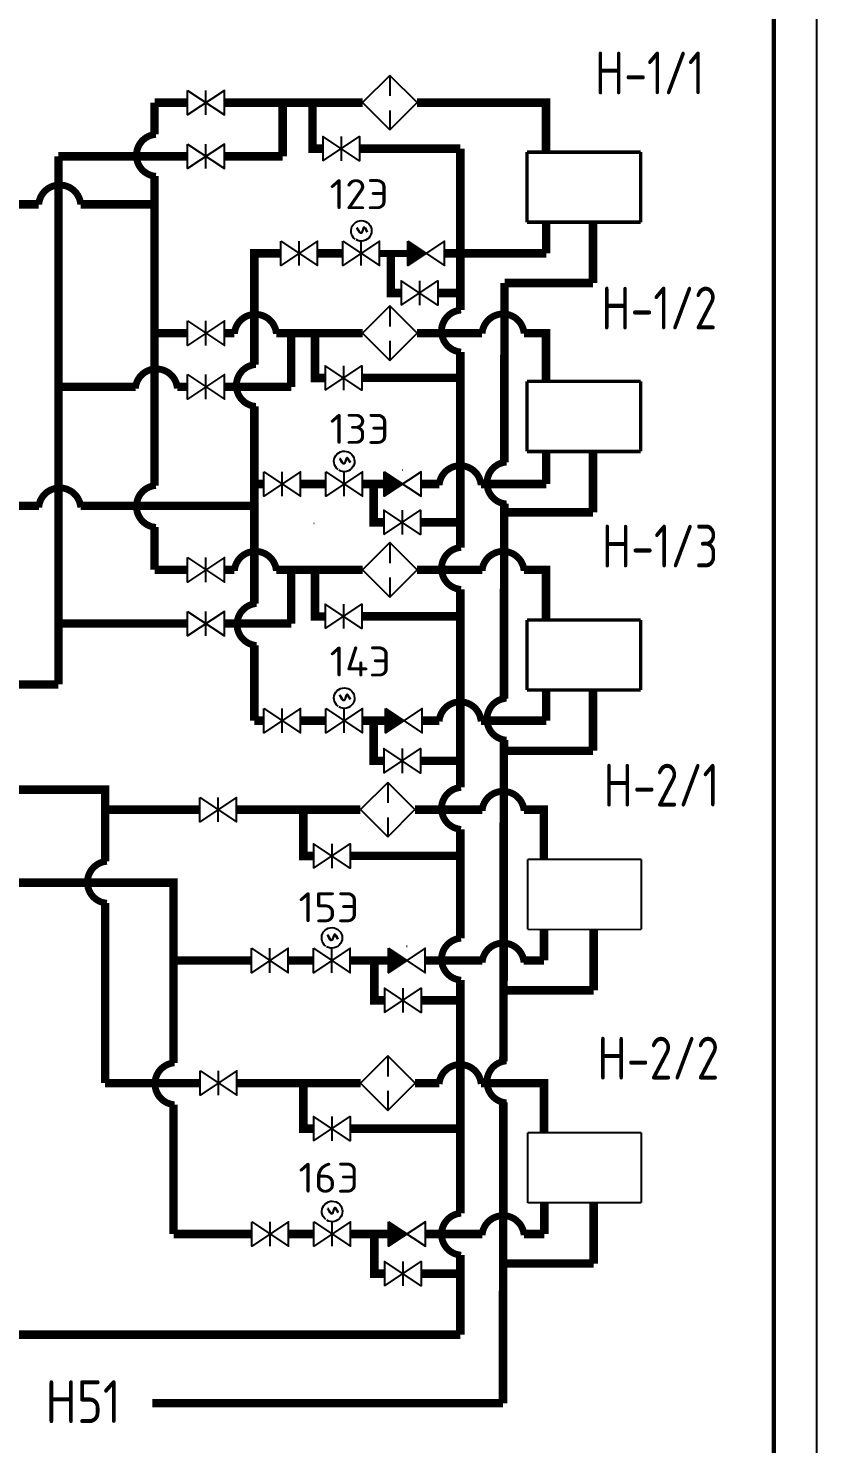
# Model space of a CAD drawing. Extents: x 0 to 118900, y 0 to 84100.
# Drawn here: x 109688 to 118900, y 28898 to 45439 of the extents above; entities that cross this region are included whole.
import ezdxf
from ezdxf.enums import TextEntityAlignment as Align

# ---------------------------------------------------------------- set-up
doc = ezdxf.new("R2010")
doc.units = 0
doc.header["$LTSCALE"] = 1000
doc.layers.get('0').update_dxf_attribs({"linetype": 'CONTINUOUS'})
for name, color, linetype in [('LAYER2', 7, 'CONTINUOUS'), ('TITLEBLK', 7, 'CONTINUOUS'), ('НЕФТЬ', 14, 'CONTINUOUS')]:
    doc.layers.add(name, color=color, linetype=linetype)
doc.styles.get("Standard").update_dxf_attribs({"font": 'txt.shx', "width": 0.75})
doc.styles.add('TITLE', font='txt.shx', dxfattribs={"width": 0.8})

# ---------------------------------------------------------------- blocks, each defined once
blk = doc.blocks.new('AMW_TITLE')
blk.add_lwpolyline([(0, 0), (1189, 0), (1189, 841), (0, 841)], close=True)
at = {"const_width": 0.5}
blk.add_lwpolyline([(20, 5), (1184, 5), (1184, 836), (20, 836)], close=True, dxfattribs=at)
at = {"style": 'TITLE', "oblique": 15, "width": 0.8}
for tag, p in [('FILENAME', (1125.091595345356, 65)), ('FILEDATE', (1160.379908699642, 65)), ('ID', (1125.091595345356, 61)), ('EDITDATE', (1160.379908699642, 61))]:
    blk.add_attdef(tag, text='', height=2, dxfattribs=at).set_placement(p, align=Align.BOTTOM_LEFT)
blk.add_attdef('EDITTIME', text='', height=2, dxfattribs=at).set_placement((1182, 61), align=Align.BOTTOM_RIGHT)
at = {"style": 'TITLE'}
for tag, height, width, p in [('SHIFR', 5, 0.6, (1124, 55)), ('NAMEPROJ_1', 3, 0.65, (1124, 47.5)), ('NAMEPROJ_2', 3, 0.65, (1124, 42.5)), ('NAMEPROJ_3', 3, 0.65, (1124, 37.5)), ('NAMEOBJ_1', 3, 0.65, (1099, 32.5)), ('NAMEOBJ_2', 3, 0.65, (1099, 27.5)), ('STAD', 3, 0.8, (1141.5, 25)), ('SHEET', 3, 0.8, (1156.5, 25)), ('SHEETS', 3, 0.8, (1174, 25)), ('NAMEOBJ_3', 3, 0.65, (1099, 22.5)), ('NAMSHEET_1', 3, 0.65, (1099, 17.5)), ('NAMSHEET_2', 3, 0.65, (1099, 12.5)), ('NAMSHEET_3', 3, 0.65, (1099, 7.5))]:
    blk.add_attdef(tag, text='', height=height, dxfattribs=dict(at, width=width)).set_placement(p, align=Align.MIDDLE)
for tag, width, p in [('AUTHOR', 0.5, (1020, 30)), ('SPEC1', 0.75, (1000, 25)), ('RAZRAB1', 0.5, (1020, 25)), ('SPEC2', 0.75, (1000, 20)), ('RAZRAB2', 0.5, (1020, 20)), ('SPEC3', 0.75, (1000, 15)), ('RAZRAB3', 0.5, (1020, 15)), ('SPEC4', 0.75, (1000, 10)), ('RAZRAB4', 0.5, (1020, 10)), ('SPEC5', 0.75, (1000, 5)), ('RAZRAB5', 0.5, (1020, 5))]:
    blk.add_attdef(tag, text='', height=3, dxfattribs=dict(at, width=width)).set_placement(p, align=Align.BOTTOM_LEFT)
at = {"style": 'TITLE', "oblique": 15, "width": 0.8}
blk.add_attdef('FORMAT', (1150.668636300932, 1.226865800694554), '', height=3, dxfattribs=at)

msp = doc.modelspace()

# ---------------------------------------------------------------- linework, layer by layer
for p, q in [((113912.2745415138, 44889.35223893456), (113594.0764899799, 44571.15418740072)), ((114230.4725930476, 44571.15418740072), (113912.2745415138, 44889.35223893456)), ((113912.2745415138, 44889.35223893456), (113912.2745415138, 44650.44383036559)), ((113594.0764899799, 44571.15418740072), (113912.2745415138, 44252.95613586667)), ((113912.2745415138, 44252.95613586667), (114230.4725930476, 44571.15418740072)), ((113912.2745415138, 44480.09531331624), (113912.2745415138, 44252.95613586667)), ((113912.2745415138, 42195.02618340873), (113594.0764899799, 41876.82813187489)), ((113912.2745415138, 42195.02618340873), (113912.2745415138, 41956.11777483975)), ((114230.4725930476, 41876.82813187489), (113912.2745415138, 42195.02618340873)), ((113594.0764899799, 41876.82813187489), (113912.2745415138, 41558.63008034083)), ((113912.2745415138, 41558.63008034083), (114230.4725930476, 41876.82813187489)), ((113912.2745415138, 41785.7692577904), (113912.2745415138, 41558.63008034083)), ((113912.2745415138, 39428.96113141326), (113594.0764899799, 39110.76307987942)), ((114230.4725930476, 39110.76307987941), (113912.2745415138, 39428.96113141325)), ((113912.2745415138, 39428.96113141325), (113912.2745415138, 39190.05272284428)), ((113594.0764899799, 39110.76307987942), (113912.2745415138, 38792.56502834536)), ((113912.2745415138, 38792.56502834536), (114230.4725930476, 39110.76307987941)), ((113912.2745415138, 39019.70420579493), (113912.2745415138, 38792.56502834536)), ((113887.8323474592, 36626.55251664024), (113569.6342959254, 36308.35446510641)), ((114206.0303989931, 36308.35446510641), (113887.8323474592, 36626.55251664024)), ((113887.8323474592, 36626.55251664024), (113887.8323474592, 36387.64410807127)), ((113569.6342959254, 36308.35446510641), (113887.8323474592, 35990.15641357235)), ((113887.8323474592, 35990.15641357235), (114206.0303989931, 36308.35446510641)), ((113887.8323474592, 36217.29559102192), (113887.8323474592, 35990.15641357235)), ((113889.9189399503, 33430.19801960009), (113571.7208884164, 33111.99996806625)), ((114208.1169914841, 33111.99996806625), (113889.9189399503, 33430.19801960009)), ((113889.9189399503, 33430.19801960009), (113889.9189399503, 33191.28961103111)), ((113571.7208884164, 33111.99996806625), (113889.9189399503, 32793.8019165322)), ((113889.9189399503, 32793.8019165322), (114208.1169914841, 33111.99996806625)), ((113889.9189399503, 33020.94109398177), (113889.9189399503, 32793.8019165322))]:
    msp.add_line(p, q)
for points in [[(111549.6632459854, 44713.71521368393), (111978.8031326763, 44428.59316111739), (111978.8031326763, 44713.71521368393), (111549.6632459854, 44428.59316111739), (111549.6632459854, 44713.71521368393)], [(111764.2331893308, 44428.59316111739), (111764.2331893308, 44713.71521368393)], [(111766.5224302885, 44572.6751671579), (111761.9439483731, 44572.6751671579)], [(113128.8753900445, 43890.65118471628), (113558.0152767355, 44175.77323728282), (113558.0152767355, 43890.65118471628), (113128.8753900445, 44175.77323728282), (113128.8753900445, 43890.65118471628)], [(113343.44533339, 44175.77323728282), (113343.44533339, 43890.65118471628)], [(111549.6632459854, 44086.00802811071), (111978.8031326763, 43800.88597554416), (111978.8031326763, 44086.00802811071), (111549.6632459854, 43800.88597554416), (111549.6632459854, 44086.00802811071)], [(111764.2331893308, 43800.88597554416), (111764.2331893308, 44086.00802811071)], [(113345.7345743477, 44031.69123124231), (113341.1560924323, 44031.69123124231)], [(111766.5224302885, 43944.96798158468), (111761.9439483731, 43944.96798158468)], [(112639.6016686535, 42950.73001423197), (113068.7415553444, 42665.60796166542), (113068.7415553444, 42950.73001423197), (112639.6016686535, 42665.60796166542), (112639.6016686535, 42950.73001423197)], [(112854.171611999, 42665.60796166542), (112854.171611999, 42950.73001423197)], [(113364.4993278926, 42950.73001423197), (113793.6392145835, 42665.60796166542), (113793.6392145835, 42950.73001423197), (113364.4993278926, 42665.60796166542), (113364.4993278926, 42950.73001423197)], [(113579.0692712381, 42665.60796166542), (113579.0692712381, 42950.73001423197)], [(114121.1410282394, 42950.73001423197), (114550.2809149303, 42665.60796166542), (114550.2809149303, 42950.73001423197), (114121.1410282394, 42665.60796166542), (114121.1410282394, 42950.73001423197)], [(112856.4608529567, 42809.68996770594), (112851.8823710413, 42809.68996770594)], [(113581.3585121958, 42809.68996770594), (113576.7800302804, 42809.68996770594)], [(114043.4290063985, 42203.12771849335), (114472.5688930894, 42488.2497710599), (114472.5688930894, 42203.12771849335), (114043.4290063985, 42488.2497710599), (114043.4290063985, 42203.12771849335)], [(114257.998949744, 42488.2497710599), (114257.998949744, 42203.12771849335)], [(111549.6632459854, 42019.38915815809), (111978.8031326763, 41734.26710559155), (111978.8031326763, 42019.38915815809), (111549.6632459854, 41734.26710559155), (111549.6632459854, 42019.38915815809)], [(111764.2331893308, 41734.26710559155), (111764.2331893308, 42019.38915815809)], [(111766.5224302885, 41878.34911163207), (111761.9439483731, 41878.34911163207)], [(111549.6632459854, 41391.68197258487), (111978.8031326763, 41106.55992001832), (111978.8031326763, 41391.68197258487), (111549.6632459854, 41106.55992001832), (111549.6632459854, 41391.68197258487)], [(111764.2331893308, 41106.55992001832), (111764.2331893308, 41391.68197258487)], [(113157.8800832487, 41211.04502818061), (113587.0199699396, 41496.16708074715), (113587.0199699396, 41211.04502818061), (113157.8800832487, 41496.16708074715), (113157.8800832487, 41211.04502818061)], [(113372.4500265942, 41496.16708074715), (113372.4500265942, 41211.04502818061)], [(111766.5224302885, 41250.64192605884), (111761.9439483731, 41250.64192605884)], [(113374.7392675519, 41352.08507470664), (113370.1607856365, 41352.08507470664)], [(112439.6016686535, 40256.40395870613), (112868.7415553444, 39971.28190613959), (112868.7415553444, 40256.40395870613), (112439.6016686535, 39971.28190613959), (112439.6016686535, 40256.40395870613)], [(112654.171611999, 39971.28190613959), (112654.171611999, 40256.40395870613)], [(113164.4993278926, 40256.40395870613), (113593.6392145835, 39971.28190613959), (113593.6392145835, 40256.40395870613), (113164.4993278926, 39971.28190613959), (113164.4993278926, 40256.40395870613)], [(113379.0692712381, 39971.28190613959), (113379.0692712381, 40256.40395870613)], [(113847.6862730626, 40256.40395870613), (114276.8261597535, 39971.28190613959), (114276.8261597535, 40256.40395870613), (113847.6862730626, 39971.28190613959), (113847.6862730626, 40256.40395870613)], [(114064.5454573657, 40275.36391218011), (114059.9669754503, 40275.36391218011)], [(112656.4608529567, 40115.36391218011), (112651.8823710413, 40115.36391218011)], [(113381.3585121958, 40115.36391218011), (113376.7800302804, 40115.36391218011)], [(113843.4290063985, 39523.52156195768), (114272.5688930894, 39808.64361452423), (114272.5688930894, 39523.52156195768), (113843.4290063985, 39808.64361452423), (113843.4290063985, 39523.52156195768)], [(114057.998949744, 39808.64361452423), (114057.998949744, 39523.52156195768)], [(113029.7161167106, 39650.2260360377), (113025.1376347952, 39650.2260360377)], [(111549.6632459854, 39253.32410616262), (111978.8031326763, 38968.20205359608), (111978.8031326763, 39253.32410616262), (111549.6632459854, 38968.20205359608), (111549.6632459854, 39253.32410616262)], [(111764.2331893308, 38968.20205359608), (111764.2331893308, 39253.32410616262)], [(111766.5224302885, 39112.28405963659), (111761.9439483731, 39112.28405963659)], [(113157.8800832487, 38423.31101831194), (113587.0199699396, 38708.43307087848), (113587.0199699396, 38423.31101831194), (113157.8800832487, 38708.43307087848), (113157.8800832487, 38423.31101831194)], [(113372.4500265942, 38708.43307087848), (113372.4500265942, 38423.31101831194)], [(111549.6632459854, 38625.6169205894), (111978.8031326763, 38340.49486802285), (111978.8031326763, 38625.6169205894), (111549.6632459854, 38340.49486802285), (111549.6632459854, 38625.6169205894)], [(111764.2331893308, 38340.49486802285), (111764.2331893308, 38625.6169205894)], [(113374.7392675519, 38564.35106483797), (113370.1607856365, 38564.35106483797)], [(111766.5224302885, 38484.57687406336), (111761.9439483731, 38484.57687406336)], [(112439.6016686535, 37490.33890671066), (112868.7415553444, 37205.21685414411), (112868.7415553444, 37490.33890671066), (112439.6016686535, 37205.21685414411), (112439.6016686535, 37490.33890671066)], [(112654.171611999, 37205.21685414411), (112654.171611999, 37490.33890671066)], [(113164.4993278926, 37490.33890671066), (113593.6392145835, 37205.21685414411), (113593.6392145835, 37490.33890671066), (113164.4993278926, 37205.21685414411), (113164.4993278926, 37490.33890671066)], [(113379.0692712381, 37205.21685414411), (113379.0692712381, 37490.33890671066)], [(113861.6887057664, 37490.33890671066), (114290.8285924573, 37205.21685414411), (114290.8285924573, 37490.33890671066), (113861.6887057664, 37205.21685414411), (113861.6887057664, 37490.33890671066)], [(112656.4608529567, 37349.29886018463), (112651.8823710413, 37349.29886018463)], [(113381.3585121958, 37349.29886018463), (113376.7800302804, 37349.29886018463)], [(113843.4290063985, 36735.78755208901), (114272.5688930894, 37020.90960465556), (114272.5688930894, 36735.78755208901), (113843.4290063985, 37020.90960465556), (113843.4290063985, 36735.78755208901)], [(114057.998949744, 37020.90960465556), (114057.998949744, 36735.78755208901)], [(111692.4222427011, 36450.91549138962), (112121.562129392, 36165.79343882307), (112121.562129392, 36450.91549138962), (111692.4222427011, 36165.79343882307), (111692.4222427011, 36450.91549138962)], [(111906.9921860466, 36165.79343882307), (111906.9921860466, 36450.91549138962)], [(111909.2814270043, 36309.87544486359), (111904.7029450889, 36309.87544486359)], [(113020.319698674, 35624.66008714428), (113449.4595853649, 35909.78213971082), (113449.4595853649, 35624.66008714428), (113020.319698674, 35909.78213971082), (113020.319698674, 35624.66008714428)], [(113234.8896420195, 35909.78213971082), (113234.8896420195, 35624.66008714428)], [(113237.1788829772, 35765.7001336703), (113232.6004010618, 35765.7001336703)], [(112296.0936662839, 34687.93029193766), (112725.2335529748, 34402.80823937112), (112725.2335529748, 34687.93029193766), (112296.0936662839, 34402.80823937112), (112296.0936662839, 34687.93029193766)], [(112510.6636096293, 34402.80823937112), (112510.6636096293, 34687.93029193766)], [(113020.9913255229, 34687.93029193766), (113450.1312122138, 34402.80823937112), (113450.1312122138, 34687.93029193766), (113020.9913255229, 34402.80823937112), (113020.9913255229, 34687.93029193766)], [(113235.5612688684, 34402.80823937112), (113235.5612688684, 34687.93029193766)], [(113896.6988341849, 34687.93029193766), (114325.8387208759, 34402.80823937112), (114325.8387208759, 34687.93029193766), (113896.6988341849, 34402.80823937112), (113896.6988341849, 34687.93029193766)], [(114113.5580184881, 34706.89024541163), (114108.9795365727, 34706.89024541163)], [(112512.952850587, 34546.89024541163), (112508.3743686716, 34546.89024541163)], [(113237.8505098261, 34546.89024541163), (113233.2720279107, 34546.89024541163)], [(113850.891772665, 33937.13662092134), (114280.031659356, 34222.25867348789), (114280.031659356, 33937.13662092134), (113850.891772665, 34222.25867348789), (113850.891772665, 33937.13662092134)], [(114065.4617160105, 34222.25867348789), (114065.4617160105, 33937.13662092134)], [(111694.5088351921, 33254.56099434946), (112123.648721883, 32969.43894178291), (112123.648721883, 33254.56099434946), (111694.5088351921, 32969.43894178291), (111694.5088351921, 33254.56099434946)], [(111909.0787785376, 32969.43894178291), (111909.0787785376, 33254.56099434946)], [(111911.3680194953, 33113.52094782342), (111906.7895375799, 33113.52094782342)], [(113020.319698674, 32437.44868912107), (113449.4595853649, 32722.57074168761), (113449.4595853649, 32437.44868912107), (113020.319698674, 32722.57074168761), (113020.319698674, 32437.44868912107)], [(113234.8896420195, 32722.57074168761), (113234.8896420195, 32437.44868912107)], [(113237.1788829772, 32578.48873564709), (113232.6004010618, 32578.48873564709)], [(112298.1805739542, 31491.5757948975), (112727.3204606451, 31206.45374233095), (112727.3204606451, 31491.5757948975), (112298.1805739542, 31206.45374233095), (112298.1805739542, 31491.5757948975)], [(112512.7505172996, 31206.45374233095), (112512.7505172996, 31491.5757948975)], [(113023.0782331933, 31491.5757948975), (113452.2181198841, 31206.45374233095), (113452.2181198841, 31491.5757948975), (113023.0782331933, 31206.45374233095), (113023.0782331933, 31491.5757948975)], [(113237.6481765387, 31206.45374233095), (113237.6481765387, 31491.5757948975)], [(113898.7854266759, 31491.5757948975), (114327.9253133669, 31206.45374233095), (114327.9253133669, 31491.5757948975), (113898.7854266759, 31206.45374233095), (113898.7854266759, 31491.5757948975)], [(112515.0397582573, 31350.53574837147), (112510.4612763419, 31350.53574837147)], [(113239.9374174964, 31350.53574837147), (113235.358935581, 31350.53574837147)], [(113850.891772665, 30743.97349915887), (114280.031659356, 31029.09555172542), (114280.031659356, 30743.97349915887), (113850.891772665, 31029.09555172542), (113850.891772665, 30743.97349915887)], [(114065.4617160105, 31029.09555172542), (114065.4617160105, 30743.97349915887)]]:
    msp.add_lwpolyline(points)
for points, const_width in [([(111549.6632459854, 44571.15418740066), (111163.0659968797, 44571.15418740066)], 100), ([(111163.0659968797, 44198.37571220555), (111163.0659968797, 44571.15418740066)], 100), ([(113594.0764899799, 44571.15418740066), (111978.8031326763, 44571.15418740066)], 100), ([(112660.0311694396, 44571.15418740066), (112660.0311694396, 43943.44700182744)], 100), ([(115525.7530623405, 44571.15418740066), (114230.4725930476, 44571.15418740066)], 100), ([(115525.7530623405, 44571.15418740066), (115736.9535509346, 44571.15418740066), (115736.9535509346, 43992.7114702983)], 100), ([(115514.7798542672, 43992.02651696975), (116843.5095255238, 43992.02651696975)], 40), ([(115514.7798542672, 43173.62022497562), (115514.7798542672, 43992.02651696975)], 40), ([(116843.5095255238, 43992.02651696975), (116843.5095255238, 43173.62022497562)], 40), ([(111549.6632459854, 43943.44700182744), (110040.6880304387, 43943.44700182744)], 100), ([(112660.0311694396, 43943.44700182744), (111978.8031326763, 43943.44700182744)], 100), ([(111163.0659968797, 40095.48374035179), (111163.0659968797, 43711.34522346414)], 100), ([(109810.0632533678, 43382.23611596666), (100162.9852469577, 43382.23611596666)], 100), ([(111163.0659968797, 43382.23611596666), (110300.3291317749, 43382.23611596666)], 100), ([(116843.5095255238, 43173.62022497562), (115514.7798542672, 43173.62022497562)], 40), ([(115739.3914522755, 43173.62022497562), (115739.3914522755, 42995.11402764171)], 100), ([(115739.3914522755, 42995.11402764171), (115739.3914522755, 43169.68029663228)], 40), ([(115739.3914522755, 42995.11402764171), (115739.3914522755, 42808.16898794869)], 100), ([(115739.3914522755, 42821.93806496909), (115739.3914522755, 42995.11402764171)], 40), ([(112639.6016686535, 42808.16898794869), (112329.3865002723, 42808.16898794869), (112329.3865002723, 41507.79597665824)], 100), ([(113364.4993278926, 42808.16898794869), (113068.7415553444, 42808.16898794869)], 100), ([(114121.1410282394, 42808.16898794869), (113793.6392145835, 42808.16898794869)], 80), ([(115739.3914522755, 42808.16898794869), (114550.2809149303, 42808.16898794869)], 100), ([(111549.6632459854, 41876.82813187482), (111163.0659968797, 41876.82813187482)], 100), ([(112096.9076895197, 41876.82813187482), (111978.8031326763, 41876.82813187482)], 100), ([(113594.0764899799, 41876.82813187482), (112586.1451514175, 41876.82813187482)], 100), ([(112760.0311694396, 41876.82813187482), (112760.0311694396, 41249.1209463016)], 100), ([(114990.6383415793, 41876.82813187482), (114230.4725930476, 41876.82813187482)], 100), ([(115525.7530623405, 41876.82813187482), (115480.6558854528, 41876.82813187482)], 100), ([(115525.7530623405, 41876.82813187482), (115736.9535509346, 41876.82813187482), (115736.9535509346, 41298.38541477246)], 100), ([(110941.4449320089, 41249.1209463016), (110040.6880304387, 41249.1209463016)], 100), ([(111549.6632459854, 41249.1209463016), (111428.0087407405, 41249.1209463016)], 100), ([(112760.0311694396, 41249.1209463016), (111978.8031326763, 41249.1209463016)], 100), ([(115514.7798542672, 40494.01406843994), (115514.7798542672, 41312.42036043409)], 40), ([(115514.7798542672, 41312.42036043409), (116843.5095255238, 41312.42036043409)], 40), ([(116843.5095255238, 41312.42036043409), (116843.5095255238, 40494.01406843994)], 40), ([(112329.3865002723, 41022.37074969334), (112329.3865002723, 38713.92194033258)], 100), ([(115739.3914522755, 40479.29416944978), (115739.3914522755, 40300.78797211587)], 100), ([(116843.5095255238, 40494.01406843994), (115514.7798542672, 40494.01406843994)], 40), ([(115739.3914522755, 40479.29416944978), (115739.3914522755, 40300.78797211588)], 40), ([(115739.3914522755, 40300.78797211587), (115739.3914522755, 40113.84293242286)], 100), ([(112439.6016686535, 40113.84293242286), (112329.3865002723, 40113.84293242286)], 100), ([(113164.4993278926, 40113.84293242286), (112868.7415553444, 40113.84293242286)], 100), ([(113847.6862730626, 40113.84293242286), (113593.6392145835, 40113.84293242286)], 100), ([(114489.7069982253, 40113.84293242286), (114276.8261597535, 40113.84293242286)], 100), ([(115739.3914522755, 40113.84293242286), (114977.5117967707, 40113.84293242286)], 100), ([(109811.9142882055, 39858.33581475208), (107503.9287752702, 39858.33581475208)], 100), ([(112329.3865002723, 39858.33581475208), (110298.4780969371, 39858.33581475208)], 100), ([(111163.0659968797, 39110.76307987935), (111163.0659968797, 39611.00356873687)], 100), ([(111549.6632459854, 39110.76307987935), (111163.0659968797, 39110.76307987935)], 100), ([(112097.394565595, 39110.76307987935), (111978.8031326763, 39110.76307987935)], 100), ([(113594.07648998, 39110.76307987935), (112585.6582753422, 39110.76307987935)], 100), ([(112760.0311694396, 39110.76307987935), (112760.0311694396, 38483.05589430612)], 100), ([(114991.5152586425, 39110.76307987935), (114230.4725930476, 39110.76307987935)], 100), ([(115525.7530623405, 39110.76307987935), (115479.7789683897, 39110.76307987935)], 100), ([(115525.7530623405, 39110.76307987935), (115736.9535509346, 39110.76307987935), (115736.9535509346, 38532.32036277699)], 100), ([(116843.5095255238, 38524.68635056541), (116843.5095255238, 37706.28005857127)], 40), ([(111549.6632459854, 38483.05589430612), (110040.6880304387, 38483.05589430612)], 100), ([(112760.0311694396, 38483.05589430612), (111978.8031326763, 38483.05589430612)], 100), ([(112329.3865002723, 38229.78264290232), (112329.3865002723, 37347.77788042738)], 100), ([(110040.6880304387, 37771.04740778932), (107732.8470225834, 37771.04740778932)], 100), ([(116843.5095255238, 37706.28005857127), (115514.7798542672, 37706.28005857127)], 40), ([(115739.3914522755, 37713.22911745431), (115739.3914522755, 37534.72292012041)], 100), ([(115739.3914522755, 37713.22911745431), (115739.3914522755, 37534.7229201204)], 100), ([(115739.3914522755, 37534.7229201204), (115739.3914522755, 37347.77788042738)], 100), ([(112439.6016686535, 37347.77788042738), (112329.3865002723, 37347.77788042738)], 100), ([(113164.4993278926, 37347.77788042738), (112868.7415553444, 37347.77788042738)], 100), ([(113861.6887057664, 37347.77788042738), (113593.6392145835, 37347.77788042738)], 100), ([(114489.0155231281, 37347.77788042738), (114290.8285924573, 37347.77788042738)], 100), ([(115739.3914522755, 37347.77788042738), (114978.2032718679, 37347.77788042738)], 100), ([(115522.2426205337, 34907.62912740362), (115522.2426205337, 35726.03541939775)], 22.5), ([(115522.2426205337, 35726.03541939775), (116850.9722917903, 35726.03541939775)], 22.5), ([(116681.3398739533, 35726.03541939775), (116850.9722917903, 35726.03541939775)], 22.5), ([(116850.9722917903, 35726.03541939775), (116850.9722917903, 34907.62912740362)], 22.5), ([(116850.9722917903, 34907.62912740362), (115522.2426205337, 34907.62912740362)], 22.5), ([(115714.949258221, 34910.8205026813), (115714.949258221, 34732.31430534741)], 100), ([(115714.949258221, 34910.8205026813), (115714.949258221, 34732.3143053474)], 100), ([(116850.9722917903, 34907.62912740362), (116661.3685517003, 34907.62912740362)], 22.5), ([(115522.2426205337, 32532.87229763528), (116850.9722917903, 32532.87229763528)], 22.5), ([(115522.2426205337, 31714.46600564114), (115522.2426205337, 32532.87229763528)], 22.5), ([(115524.3292130248, 31711.27463036346), (115524.3292130248, 32529.68092235758)], 22.5), ([(116850.9722917903, 32532.87229763528), (116850.9722917903, 31714.46600564114)], 22.5), ([(115717.035850712, 31714.46600564114), (115717.035850712, 31535.95980830725)], 100), ([(116850.9722917903, 31714.46600564114), (115522.2426205337, 31714.46600564114)], 22.5), ([(115717.035850712, 31714.46600564114), (115717.035850712, 31429.81029178908)], 40), ([(116850.9722917903, 31714.46600564114), (116661.3685517003, 31714.46600564114)], 22.5)]:
    msp.add_lwpolyline(points, dxfattribs=dict(const_width=const_width))
at = {"color": 6, "const_width": 100}
for points in [[(113009.2682533776, 44571.15418740066), (113009.2682533776, 44033.21221099955), (113128.8753900445, 44033.21221099955)], [(113558.0152767355, 44033.90543691196), (114735.5295679244, 44033.90543691196)], [(114735.5295679244, 44033.90543691196), (114735.5295679244, 42145.77201179414)], [(116286.2714626662, 43173.62022497562), (116286.2714626662, 42463.01028694676)], [(113923.8218697316, 42808.16898794869), (113923.8218697316, 42345.68874477663), (114043.4290063985, 42345.68874477663)], [(115249.9051807545, 40367.33408265159), (115252.8905205319, 42463.01028694676)], [(116286.2714626662, 42463.01028694676), (115252.8905205319, 42463.01028694676)], [(114472.5688930894, 42345.68874477663), (114735.5295679244, 42345.68874477663)], [(113038.2729465818, 41891.54803086499), (113038.2729465818, 41353.60605446388), (113157.8800832487, 41353.60605446388)], [(114735.5295679244, 41656.8043054029), (114735.5295679244, 39371.43557134031)], [(113587.0199699396, 41354.29928037629), (114735.5295679244, 41354.29928037629)], [(116286.2714626662, 40494.01406843994), (116286.2714626662, 39783.40413041109)], [(113723.8218697316, 40128.56283141302), (113723.8218697316, 39666.08258824096), (113843.4290063985, 39666.08258824096)], [(115245.9721136189, 37606.36353310963), (115249.2155572293, 39883.22583389847)], [(114272.5688930894, 39666.08258824096), (114735.5295679244, 39666.08258824096)], [(116286.2714626662, 39783.40413041109), (115252.8905205319, 39783.40413041109)], [(113038.2729465818, 39103.81402099632), (113038.2729465818, 38565.87204459521), (113157.8800832487, 38565.87204459521)], [(114735.5295679244, 38882.46786494907), (114735.5295679244, 36567.15693440174)], [(113587.0199699396, 38566.56527050762), (114735.5295679244, 38566.56527050762)], [(116286.2714626662, 37706.28005857128), (116286.2714626662, 36995.67012054242)], [(113723.8218697316, 37340.82882154435), (113723.8218697316, 36878.34857837229), (113843.4290063985, 36878.34857837229)], [(115239.9329678238, 33366.9485650894), (115245.2846090497, 37123.74276845958)], [(114272.5688930894, 36878.34857837229), (114735.5295679244, 36878.34857837229)], [(114272.5688930894, 36878.34857837229), (114735.5295679244, 36878.34857837229)], [(116286.2714626662, 36995.67012054242), (115252.8905205319, 36995.67012054242)], [(112900.7125620071, 36305.16308982865), (112900.7125620071, 35767.22111342755), (113020.319698674, 35767.22111342755)], [(114735.5295679244, 36078.1892280105), (114735.5295679244, 34804.84409281139)], [(113449.4595853649, 35767.91433933996), (114742.9923341909, 35767.91433933996)], [(116293.7342289327, 34907.62912740361), (116293.7342289327, 34197.01918937475)], [(113731.2846359981, 34542.17789037669), (113731.2846359981, 34079.69764720462), (113850.891772665, 34079.69764720462)], [(114735.5295679244, 34315.87638642015), (114735.5295679244, 31590.96983286933)], [(116293.7342289327, 34197.01918937475), (115260.3532867984, 34197.01918937475)], [(114280.031659356, 34079.69764720462), (114742.9923341909, 34079.69764720462)], [(114280.031659356, 34079.69764720462), (114742.9923341909, 34079.69764720462)], [(112900.7125620071, 33117.95169180544), (112900.7125620071, 32580.00971540434), (113020.319698674, 32580.00971540434)], [(115234.2415444197, 29371.63095109515), (115239.2490866396, 32886.87137748437)], [(113449.4595853649, 32580.70294131675), (114742.9923341909, 32580.70294131675)], [(116293.7342289327, 31714.46600564114), (116293.7342289327, 31003.85606761228)], [(113731.2846359981, 31349.01476861422), (113731.2846359981, 30886.53452544215), (113850.891772665, 30886.53452544215)], [(114735.5295679244, 31102.00212647809), (114735.5295679244, 30171.63095109515)], [(114280.031659356, 30886.53452544215), (114742.9923341909, 30886.53452544215)], [(114280.031659356, 30886.53452544215), (114742.9923341909, 30886.53452544215)], [(116293.7342289327, 31003.85606761228), (115260.3532867984, 31003.85606761228)], [(114735.5295679244, 30171.63095109515), (107757.5916438293, 30171.63095109515)], [(115234.2415444197, 29371.63095109515), (111138.9884925256, 29371.63095109515)]]:
    msp.add_lwpolyline(points, dxfattribs=at)
at = {"color": 7}
for points, const_width in [([(110040.6880304387, 37771.04740778932), (110040.6880304387, 43943.44700182744)], 100), ([(115514.7798542672, 37706.28005857127), (115514.7798542672, 38524.68635056541)], 40), ([(115514.7798542672, 38524.68635056541), (116843.5095255238, 38524.68635056541)], 40)]:
    msp.add_lwpolyline(points, dxfattribs=dict(at, const_width=const_width))
for points in [[(113507.234533902, 42976.16287038779, -39.33125196932417), (113517.3159461266, 42969.29936288339)], [(113307.234533902, 40281.83681486196, -39.33125196932417), (113317.3159461266, 40274.97330735756)], [(113307.234533902, 37515.77176286648, -39.33125196932417), (113317.3159461266, 37508.90825536208)], [(113163.7265315324, 34713.36314809349, -39.33125196932416), (113173.807943757, 34706.49964058909)], [(113165.8134392027, 31517.00865105333, -39.33125196932416), (113175.8948514273, 31510.14514354892)]]:
    msp.add_lwpolyline(points, format="xyb")
at = {"color": 14}
for points, const_width in [([(110585.7749861376, 35702.1390382696), (110585.7749861376, 36540.82916860079), (103260.4060825275, 36540.82916860079)], 100), ([(111692.4222427011, 36308.35446510634), (110583.6883936466, 36308.35446510634)], 100), ([(113569.6342959253, 36308.35446510634), (112121.562129392, 36308.35446510634)], 100), ([(114991.7528275608, 36308.35446510634), (114206.0303989931, 36308.35446510634)], 100), ([(115501.310868286, 36308.35446510634), (115479.5413994713, 36308.35446510634)], 100), ([(115501.310868286, 36308.35446510634), (115712.51135688, 36308.35446510634), (115712.51135688, 35729.91174800399)], 100), ([(111385.4156852989, 33348.69554810204), (111385.4156852989, 35454.5780448381), (107743.1113323698, 35454.5780448381)], 100), ([(110585.7749861376, 33111.99996806619), (110585.7749861376, 35216.53381431076)], 100), ([(115714.949258221, 34910.8205026813), (115714.949258221, 34545.36926565439)], 100), ([(112296.0936662839, 34545.36926565439), (111385.4156852989, 34545.36926565439)], 100), ([(113020.9913255229, 34545.36926565439), (112725.2335529748, 34545.36926565439)], 100), ([(113896.6988341849, 34545.36926565439), (113450.1312122138, 34545.36926565439)], 100), ([(114993.3865339476, 34545.36926565439), (114325.8387208759, 34545.36926565439)], 100), ([(115714.949258221, 34545.36926565439), (115477.9076930846, 34545.36926565439)], 100), ([(111694.5088351921, 33111.99996806619), (110585.7749861376, 33111.99996806619)], 100), ([(113571.7208884163, 33111.99996806619), (112123.648721883, 33111.99996806619)], 100), ([(114489.2799121039, 33111.99996806619), (114208.1169914841, 33111.99996806619)], 100), ([(115503.397460777, 33111.99996806619), (114977.9388828921, 33111.99996806619)], 100), ([(115503.397460777, 33111.99996806619), (115714.597949371, 33111.99996806619), (115714.597949371, 32533.55725096383)], 100), ([(111385.4156852989, 31349.01476861422), (111385.4156852989, 32860.14865039768)], 100), ([(115717.035850712, 31714.46600564114), (115717.035850712, 31535.95980830723)], 80), ([(115717.035850712, 31535.95980830723), (115717.035850712, 31349.01476861422)], 100), ([(112298.1805739542, 31349.01476861422), (111385.4156852989, 31349.01476861422)], 100), ([(113023.0782331933, 31349.01476861422), (112727.3204606451, 31349.01476861422)], 100), ([(113898.7854266759, 31349.01476861422), (113452.2181198841, 31349.01476861422)], 100), ([(114991.6887143469, 31349.01476861422), (114327.9253133669, 31349.01476861422)], 100), ([(115717.035850712, 31349.01476861422), (115479.6055126853, 31349.01476861422)], 100)]:
    msp.add_lwpolyline(points, dxfattribs=dict(at, const_width=const_width))
for points, knots in [([(113590.9159265684, 43068.20201561529), (113587.6418229266, 43057.38618827346), (113574.651289473, 43021.98178736691), (113546.6992474716, 43066.41060383835), (113529.828907485, 43101.14712458965), (113529.2324668993, 43100.66954897346)], [1.558942952228146, 1.558942952228146, 1.558942952228146, 1.558942952228146, 1.95279987647761, 2.998133453286378, 3.030734244505349, 3.030734244505349, 3.030734244505349, 3.030734244505349]), ([(113591.8569187819, 43069.61471717217), (113588.5828151384, 43058.79888983034), (113575.5922816859, 43023.3944889238), (113547.6402396845, 43067.82330539525), (113530.7698996979, 43102.55982614651), (113530.1734591117, 43102.08225053032)], [1.558942952228146, 1.558942952228146, 1.558942952228146, 1.558942952228146, 1.95279987647761, 2.998133453286378, 3.030734244505349, 3.030734244505349, 3.030734244505349, 3.030734244505349]), ([(113592.3274148879, 43070.08582005547), (113589.053311245, 43059.26999271261), (113576.0627777919, 43023.86559180659), (113548.110735791, 43068.29440827803), (113531.2403958044, 43103.03092902929), (113530.6439552176, 43102.55335341312)], [1.558942952228146, 1.558942952228146, 1.558942952228146, 1.558942952228146, 1.95279987647761, 2.998133453286378, 3.030734244505349, 3.030734244505349, 3.030734244505349, 3.030734244505349]), ([(113592.7977475707, 43073.38171896058), (113589.5236439278, 43062.5658916177), (113576.5331104748, 43027.16149071117), (113548.5810684738, 43071.59030718262), (113531.7107284868, 43106.32682793388), (113531.1142879005, 43105.8492523177)], [1.558942952228146, 1.558942952228146, 1.558942952228146, 1.558942952228146, 1.95279987647761, 2.998133453286378, 3.030734244505349, 3.030734244505349, 3.030734244505349, 3.030734244505349]), ([(113593.7387397831, 43071.02741872909), (113590.4646361407, 43060.21159138622), (113577.4741026872, 43024.80719048069), (113549.5220606862, 43069.23600695214), (113532.6517206992, 43103.9725277034), (113532.0552801129, 43103.49495208723)], [1.558942952228146, 1.558942952228146, 1.558942952228146, 1.558942952228146, 1.95279987647761, 2.998133453286378, 3.030734244505349, 3.030734244505349, 3.030734244505349, 3.030734244505349]), ([(113649.1246474961, 43056.88642481007), (113633.2498285624, 43086.32666345661), (113608.1991050455, 43132.78384080726), (113596.8443810974, 43088.52641804181), (113592.3694190015, 43073.11679229693)], [0, 0, 0, 0, 0.9505670851436503, 1.500010383343458, 1.500010383343458, 1.500010383343458, 1.500010383343458]), ([(113650.0656397085, 43058.29912636748), (113634.1908207748, 43087.73936501351), (113609.1400972579, 43134.19654236364), (113597.7853733097, 43089.93911959871), (113593.3104112138, 43074.5294938538)], [0, 0, 0, 0, 0.9505670851436503, 1.500010383343458, 1.500010383343458, 1.500010383343458, 1.500010383343458]), ([(113651.0064684979, 43062.06612815535), (113635.1316495642, 43091.50636680087), (113610.0809260467, 43137.96354415151), (113598.7262020985, 43093.70612138608), (113594.2512400032, 43078.29649564119)], [0, 0, 0, 0, 0.9505670851436503, 1.500010383343458, 1.500010383343458, 1.500010383343458, 1.500010383343458]), ([(113651.0064684979, 43058.76992570401), (113635.1316495642, 43088.21016435054), (113610.0809260467, 43134.66734170019), (113598.7262020985, 43090.40991893475), (113594.2512400032, 43075.00029319087)], [0, 0, 0, 0, 0.9505670851436503, 1.500010383343458, 1.500010383343458, 1.500010383343458, 1.500010383343458]), ([(113390.9159265684, 40373.87596008946), (113387.6418229266, 40363.06013274763), (113374.651289473, 40327.65573184107), (113346.6992474716, 40372.08454831252), (113329.828907485, 40406.82106906381), (113329.2324668993, 40406.34349344762)], [1.558942952228146, 1.558942952228146, 1.558942952228146, 1.558942952228146, 1.95279987647761, 2.998133453286378, 3.030734244505349, 3.030734244505349, 3.030734244505349, 3.030734244505349]), ([(113391.8569187819, 40375.28866164633), (113388.5828151384, 40364.4728343045), (113375.5922816859, 40329.06843339797), (113347.6402396845, 40373.49724986941), (113330.7698996979, 40408.23377062067), (113330.1734591117, 40407.75619500449)], [1.558942952228146, 1.558942952228146, 1.558942952228146, 1.558942952228146, 1.95279987647761, 2.998133453286378, 3.030734244505349, 3.030734244505349, 3.030734244505349, 3.030734244505349]), ([(113392.3274148879, 40375.75976452964), (113389.053311245, 40364.94393718678), (113376.0627777919, 40329.53953628075), (113348.110735791, 40373.9683527522), (113331.2403958044, 40408.70487350346), (113330.6439552176, 40408.22729788728)], [1.558942952228146, 1.558942952228146, 1.558942952228146, 1.558942952228146, 1.95279987647761, 2.998133453286378, 3.030734244505349, 3.030734244505349, 3.030734244505349, 3.030734244505349]), ([(113392.7977475707, 40379.05566343473), (113389.5236439278, 40368.23983609187), (113376.5331104748, 40332.83543518533), (113348.5810684738, 40377.26425165677), (113331.7107284868, 40412.00077240804), (113331.1142879005, 40411.52319679187)], [1.558942952228146, 1.558942952228146, 1.558942952228146, 1.558942952228146, 1.95279987647761, 2.998133453286378, 3.030734244505349, 3.030734244505349, 3.030734244505349, 3.030734244505349]), ([(113393.7387397831, 40376.70136320325), (113390.4646361407, 40365.88553586038), (113377.4741026872, 40330.48113495485), (113349.5220606862, 40374.90995142631), (113332.6517206992, 40409.64647217757), (113332.0552801129, 40409.16889656139)], [1.558942952228146, 1.558942952228146, 1.558942952228146, 1.558942952228146, 1.95279987647761, 2.998133453286378, 3.030734244505349, 3.030734244505349, 3.030734244505349, 3.030734244505349]), ([(113449.1246474961, 40362.56036928423), (113433.2498285624, 40392.00060793076), (113408.1991050455, 40438.45778528143), (113396.8443810974, 40394.20036251598), (113392.3694190015, 40378.79073677109)], [0, 0, 0, 0, 0.9505670851436503, 1.500010383343458, 1.500010383343458, 1.500010383343458, 1.500010383343458]), ([(113450.0656397085, 40363.97307084163), (113434.1908207748, 40393.41330948767), (113409.1400972579, 40439.8704868378), (113397.7853733097, 40395.61306407287), (113393.3104112138, 40380.20343832796)], [0, 0, 0, 0, 0.9505670851436503, 1.500010383343458, 1.500010383343458, 1.500010383343458, 1.500010383343458]), ([(113451.0064684979, 40367.74007262952), (113435.1316495642, 40397.18031127503), (113410.0809260467, 40443.63748862567), (113398.7262020985, 40399.38006586024), (113394.2512400032, 40383.97044011536)], [0, 0, 0, 0, 0.9505670851436503, 1.500010383343458, 1.500010383343458, 1.500010383343458, 1.500010383343458]), ([(113451.0064684979, 40364.44387017818), (113435.1316495642, 40393.88410882471), (113410.0809260467, 40440.34128617436), (113398.7262020985, 40396.08386340891), (113394.2512400032, 40380.67423766504)], [0, 0, 0, 0, 0.9505670851436503, 1.500010383343458, 1.500010383343458, 1.500010383343458, 1.500010383343458]), ([(113390.9159265684, 37607.81090809398), (113387.6418229266, 37596.99508075215), (113374.651289473, 37561.5906798456), (113346.6992474716, 37606.01949631704), (113329.828907485, 37640.75601706834), (113329.2324668993, 37640.27844145214)], [1.558942952228146, 1.558942952228146, 1.558942952228146, 1.558942952228146, 1.95279987647761, 2.998133453286378, 3.030734244505349, 3.030734244505349, 3.030734244505349, 3.030734244505349]), ([(113391.8569187819, 37609.22360965086), (113388.5828151384, 37598.40778230903), (113375.5922816859, 37563.00338140249), (113347.6402396845, 37607.43219787394), (113330.7698996979, 37642.1687186252), (113330.1734591117, 37641.69114300901)], [1.558942952228146, 1.558942952228146, 1.558942952228146, 1.558942952228146, 1.95279987647761, 2.998133453286378, 3.030734244505349, 3.030734244505349, 3.030734244505349, 3.030734244505349]), ([(113392.3274148879, 37609.69471253416), (113389.053311245, 37598.8788851913), (113376.0627777919, 37563.47448428527), (113348.110735791, 37607.90330075672), (113331.2403958044, 37642.63982150798), (113330.6439552176, 37642.16224589181)], [1.558942952228146, 1.558942952228146, 1.558942952228146, 1.558942952228146, 1.95279987647761, 2.998133453286378, 3.030734244505349, 3.030734244505349, 3.030734244505349, 3.030734244505349]), ([(113392.7977475707, 37612.99061143927), (113389.5236439278, 37602.17478409639), (113376.5331104748, 37566.77038318985), (113348.5810684738, 37611.19919966131), (113331.7107284868, 37645.93572041257), (113331.1142879005, 37645.45814479639)], [1.558942952228146, 1.558942952228146, 1.558942952228146, 1.558942952228146, 1.95279987647761, 2.998133453286378, 3.030734244505349, 3.030734244505349, 3.030734244505349, 3.030734244505349]), ([(113393.7387397831, 37610.63631120777), (113390.4646361407, 37599.82048386491), (113377.4741026872, 37564.41608295938), (113349.5220606862, 37608.84489943083), (113332.6517206992, 37643.58142018209), (113332.0552801129, 37643.10384456592)], [1.558942952228146, 1.558942952228146, 1.558942952228146, 1.558942952228146, 1.95279987647761, 2.998133453286378, 3.030734244505349, 3.030734244505349, 3.030734244505349, 3.030734244505349]), ([(113449.1246474961, 37596.49531728875), (113433.2498285624, 37625.9355559353), (113408.1991050455, 37672.39273328595), (113396.8443810974, 37628.1353105205), (113392.3694190015, 37612.72568477562)], [0, 0, 0, 0, 0.9505670851436503, 1.500010383343458, 1.500010383343458, 1.500010383343458, 1.500010383343458]), ([(113450.0656397085, 37597.90801884617), (113434.1908207748, 37627.34825749219), (113409.1400972579, 37673.80543484232), (113397.7853733097, 37629.5480120774), (113393.3104112138, 37614.13838633249)], [0, 0, 0, 0, 0.9505670851436503, 1.500010383343458, 1.500010383343458, 1.500010383343458, 1.500010383343458]), ([(113451.0064684979, 37601.67502063404), (113435.1316495642, 37631.11525927956), (113410.0809260467, 37677.5724366302), (113398.7262020985, 37633.31501386477), (113394.2512400032, 37617.90538811988)], [0, 0, 0, 0, 0.9505670851436503, 1.500010383343458, 1.500010383343458, 1.500010383343458, 1.500010383343458]), ([(113451.0064684979, 37598.3788181827), (113435.1316495642, 37627.81905682923), (113410.0809260467, 37674.27623417888), (113398.7262020985, 37630.01881141344), (113394.2512400032, 37614.60918566956)], [0, 0, 0, 0, 0.9505670851436503, 1.500010383343458, 1.500010383343458, 1.500010383343458, 1.500010383343458]), ([(113247.4079241988, 34805.40229332099), (113244.1338205569, 34794.58646597916), (113231.1432871034, 34759.1820650726), (113203.191245102, 34803.61088154405), (113186.3209051153, 34838.34740229534), (113185.7244645297, 34837.86982667915)], [1.558942952228146, 1.558942952228146, 1.558942952228146, 1.558942952228146, 1.95279987647761, 2.998133453286378, 3.030734244505349, 3.030734244505349, 3.030734244505349, 3.030734244505349]), ([(113248.3489164123, 34806.81499487786), (113245.0748127688, 34795.99916753603), (113232.0842793163, 34760.5947666295), (113204.1322373148, 34805.02358310094), (113187.2618973283, 34839.7601038522), (113186.665456742, 34839.28252823601)], [1.558942952228146, 1.558942952228146, 1.558942952228146, 1.558942952228146, 1.95279987647761, 2.998133453286378, 3.030734244505349, 3.030734244505349, 3.030734244505349, 3.030734244505349]), ([(113248.8194125182, 34807.28609776117), (113245.5453088753, 34796.4702704183), (113232.5547754223, 34761.06586951228), (113204.6027334213, 34805.49468598372), (113187.7323934347, 34840.23120673498), (113187.135952848, 34839.75363111881)], [1.558942952228146, 1.558942952228146, 1.558942952228146, 1.558942952228146, 1.95279987647761, 2.998133453286378, 3.030734244505349, 3.030734244505349, 3.030734244505349, 3.030734244505349]), ([(113249.2897452011, 34810.58199666626), (113246.0156415582, 34799.7661693234), (113233.0251081052, 34764.36176841686), (113205.0730661041, 34808.7905848883), (113188.2027261172, 34843.52710563956), (113187.6062855309, 34843.0495300234)], [1.558942952228146, 1.558942952228146, 1.558942952228146, 1.558942952228146, 1.95279987647761, 2.998133453286378, 3.030734244505349, 3.030734244505349, 3.030734244505349, 3.030734244505349]), ([(113250.2307374136, 34808.22769643478), (113246.9566337711, 34797.41186909191), (113233.9661003175, 34762.00746818638), (113206.0140583166, 34806.43628465783), (113189.1437183295, 34841.17280540909), (113188.5472777433, 34840.69522979292)], [1.558942952228146, 1.558942952228146, 1.558942952228146, 1.558942952228146, 1.95279987647761, 2.998133453286378, 3.030734244505349, 3.030734244505349, 3.030734244505349, 3.030734244505349]), ([(113305.6166451265, 34794.08670251576), (113289.7418261928, 34823.52694116229), (113264.6911026759, 34869.98411851296), (113253.3363787277, 34825.72669574751), (113248.8614166318, 34810.31707000262)], [0, 0, 0, 0, 0.9505670851436503, 1.500010383343458, 1.500010383343458, 1.500010383343458, 1.500010383343458]), ([(113306.5576373389, 34795.49940407316), (113290.6828184052, 34824.9396427192), (113265.6320948882, 34871.39682006933), (113254.2773709401, 34827.1393973044), (113249.8024088442, 34811.72977155949)], [0, 0, 0, 0, 0.9505670851436503, 1.500010383343458, 1.500010383343458, 1.500010383343458, 1.500010383343458]), ([(113307.4984661282, 34799.26640586104), (113291.6236471945, 34828.70664450656), (113266.572923677, 34875.1638218572), (113255.2181997289, 34830.90639909177), (113250.7432376335, 34815.49677334688)], [0, 0, 0, 0, 0.9505670851436503, 1.500010383343458, 1.500010383343458, 1.500010383343458, 1.500010383343458]), ([(113307.4984661282, 34795.97020340971), (113291.6236471945, 34825.41044205624), (113266.572923677, 34871.86761940588), (113255.2181997289, 34827.61019664044), (113250.7432376335, 34812.20057089657)], [0, 0, 0, 0, 0.9505670851436503, 1.500010383343458, 1.500010383343458, 1.500010383343458, 1.500010383343458]), ([(113249.4948318691, 31609.04779628083), (113246.2207282272, 31598.231968939), (113233.2301947737, 31562.82756803244), (113205.2781527723, 31607.25638450388), (113188.4078127856, 31641.99290525517), (113187.8113722, 31641.51532963898)], [1.558942952228146, 1.558942952228146, 1.558942952228146, 1.558942952228146, 1.95279987647761, 2.998133453286378, 3.030734244505349, 3.030734244505349, 3.030734244505349, 3.030734244505349]), ([(113250.4358240826, 31610.4604978377), (113247.1617204392, 31599.64467049587), (113234.1711869866, 31564.24026958934), (113206.2191449851, 31608.66908606078), (113189.3488049986, 31643.40560681205), (113188.7523644124, 31642.92803119586)], [1.558942952228146, 1.558942952228146, 1.558942952228146, 1.558942952228146, 1.95279987647761, 2.998133453286378, 3.030734244505349, 3.030734244505349, 3.030734244505349, 3.030734244505349]), ([(113250.9063201885, 31610.93160072101), (113247.6322165456, 31600.11577337814), (113234.6416830926, 31564.71137247212), (113206.6896410916, 31609.14018894357), (113189.8193011051, 31643.87670969483), (113189.2228605183, 31643.39913407865)], [1.558942952228146, 1.558942952228146, 1.558942952228146, 1.558942952228146, 1.95279987647761, 2.998133453286378, 3.030734244505349, 3.030734244505349, 3.030734244505349, 3.030734244505349]), ([(113251.3766528714, 31614.2274996261), (113248.1025492285, 31603.41167228324), (113235.1120157755, 31568.0072713767), (113207.1599737745, 31612.43608784815), (113190.2896337874, 31647.17260859941), (113189.6931932012, 31646.69503298325)], [1.558942952228146, 1.558942952228146, 1.558942952228146, 1.558942952228146, 1.95279987647761, 2.998133453286378, 3.030734244505349, 3.030734244505349, 3.030734244505349, 3.030734244505349]), ([(113252.3176450838, 31611.87319939461), (113249.0435414414, 31601.05737205174), (113236.0530079879, 31565.65297114623), (113208.100965987, 31610.08178761767), (113191.2306259998, 31644.81830836894), (113190.6341854136, 31644.34073275277)], [1.558942952228146, 1.558942952228146, 1.558942952228146, 1.558942952228146, 1.95279987647761, 2.998133453286378, 3.030734244505349, 3.030734244505349, 3.030734244505349, 3.030734244505349]), ([(113307.7035527968, 31597.73220547561), (113291.828733863, 31627.17244412213), (113266.7780103462, 31673.62962147279), (113255.423286398, 31629.37219870735), (113250.9483243022, 31613.96257296247)], [0, 0, 0, 0, 0.9505670851436503, 1.500010383343458, 1.500010383343458, 1.500010383343458, 1.500010383343458]), ([(113308.6445450092, 31599.14490703301), (113292.7697260755, 31628.58514567904), (113267.7190025585, 31675.04232302918), (113256.3642786104, 31630.78490026425), (113251.8893165145, 31615.37527451933)], [0, 0, 0, 0, 0.9505670851436503, 1.500010383343458, 1.500010383343458, 1.500010383343458, 1.500010383343458]), ([(113309.5853737985, 31602.91190882088), (113293.7105548648, 31632.3521474664), (113268.6598313474, 31678.80932481705), (113257.3051073992, 31634.55190205161), (113252.8301453039, 31619.14227630672)], [0, 0, 0, 0, 0.9505670851436503, 1.500010383343458, 1.500010383343458, 1.500010383343458, 1.500010383343458]), ([(113309.5853737985, 31599.61570636954), (113293.7105548648, 31629.05594501608), (113268.6598313474, 31675.51312236572), (113257.3051073992, 31631.25569960028), (113252.8301453039, 31615.84607385641)], [0, 0, 0, 0, 0.9505670851436503, 1.500010383343458, 1.500010383343458, 1.500010383343458, 1.500010383343458])]:
    msp.add_open_spline(points, degree=3, knots=knots)
at = {"layer": 'LAYER2', "color": 7, "const_width": 80}
for points in [[(111180.1454223992, 43709.51680177038, -0.930729749213274), (111180.1454223992, 44200.20413389933)], [(109809.8525265068, 43379.51452212292, -0.930729749213274), (110300.5398586358, 43379.51452212292)], [(112096.1827544041, 41868.65019620111, -0.930729749213274), (112586.8700865331, 41868.65019620111)], [(114990.3034474516, 41872.66239165212, -0.930729749213274), (115480.9907795806, 41872.66239165212)], [(112347.5683225706, 41020.38266187864, -0.930729749213274), (112347.5683225706, 41511.06999400759)], [(110939.3831703102, 41230.44197186566, -0.930729749213274), (111430.0705024392, 41230.44197186566)], [(114488.2657314335, 40099.59780671945, -0.930729749213274), (114978.9530635625, 40099.59780671945)], [(109809.8525265068, 39839.65684031614, -0.930729749213274), (110300.5398586358, 39839.65684031614)], [(111180.1454223992, 39606.62482991662, -0.930729749213274), (111180.1454223992, 40097.31216204556)], [(112096.1827544041, 39098.32595119829, -0.930729749213274), (112586.8700865331, 39098.32595119829)], [(114990.3034474516, 39098.32595119829, -0.930729749213274), (115480.9907795806, 39098.32595119829)], [(112355.4228408606, 38226.50862555297, -0.930729749213274), (112355.4228408606, 38717.19595768192)], [(114488.2657314335, 37339.36539799214, -0.930729749213274), (114978.9530635625, 37339.36539799214)]]:
    msp.add_lwpolyline(points, format="xyb", dxfattribs=at)
at = {"layer": 'LAYER2', "color": 6, "const_width": 80}
for points in [[(114744.9555277987, 41655.94449253405, -0.930729749213274), (114744.9555277987, 42146.631824663)], [(115275.6812850276, 39879.87397163881, -0.930729749213274), (115275.6812850276, 40370.56130376775)], [(114744.9555277987, 38881.60805208022, -0.930729749213274), (114744.9555277987, 39372.29538420917)], [(115275.6812850276, 37119.64156291149, -0.930729749213274), (115275.6812850276, 37610.32889504044)], [(114744.9555277987, 36077.32941514165, -0.930729749213274), (114744.9555277987, 36568.01674727059)], [(114744.9555277987, 34315.0165735513, -0.930729749213274), (114744.9555277987, 34805.70390568025)], [(115275.6812850276, 32881.48978309012, -0.930729749213274), (115275.6812850276, 33372.17711521906)], [(114744.9555277987, 31101.14231360923, -0.930729749213274), (114744.9555277987, 31591.82964573818)]]:
    msp.add_lwpolyline(points, format="xyb", dxfattribs=at)
at = {"layer": 'LAYER2', "color": 14, "const_width": 80}
for points in [[(114990.3034474516, 36294.04731425972, -0.930729749213274), (115480.9907795806, 36294.04731425972)], [(110607.5319627444, 35213.99276022571, -0.930729749213274), (110607.5319627444, 35704.68009235465)], [(114990.3034474516, 34520.40501427808, -0.930729749213274), (115480.9907795806, 34520.40501427808)], [(111396.679819587, 32859.07843318539, -0.930729749213274), (111396.679819587, 33349.76576531434)], [(114488.2657314335, 33101.21361817076, -0.930729749213274), (114978.9530635625, 33101.21361817076)], [(114990.3034474516, 31335.20114788981, -0.930729749213274), (115480.9907795806, 31335.20114788981)]]:
    msp.add_lwpolyline(points, format="xyb", dxfattribs=at)
at = {"layer": 'НЕФТЬ', "color": 0}
for points in [[(114121.1410282394, 42808.16898794869, 285, 0, 0), (114335.7109715849, 42808.16898794869, 0, 0, 0)], [(114062.256216408, 40113.84293242286, 0, 285, 0), (113847.6862730626, 40113.84293242286, 285, 285, 0)], [(113861.6887057664, 37347.77788042738, 285, 0, 0), (114076.2586491118, 37347.77788042738, 0, 0, 0)], [(114111.2687775304, 34545.36926565439, 0, 285, 0), (113896.6988341849, 34545.36926565439, 285, 285, 0)], [(113898.7854266759, 31349.01476861422, 285, 0, 0), (114113.3553700214, 31349.01476861423, 0, 0, 0)]]:
    msp.add_lwpolyline(points, format="xyseb", dxfattribs=at)

# ---------------------------------------------------------------- block references
at = {"layer": 'TITLEBLK', "color": 0, "xscale": 100, "yscale": 100, "zscale": 100}
msp.add_blockref('AMW_TITLE', (0, 0), dxfattribs=at)

# ---------------------------------------------------------------- texts
for s, width, p in [('Н-1/1', 0.75, (116306.321507035, 44667.56245238952)), ('Н-1/2', 0.75, (116380.666902686, 41920.12188149223)), ('Н-1/3', 0.75, (116386.7883037636, 39138.50927270127)), ('Н-2/1', 0.75, (116406.9056946429, 36344.14212351344)), ('Н-2/2', 0.75, (116335.5172342973, 33153.87460531614)), ('Н51', 0.8, (109887.0931498801, 29139.86667079321))]:
    msp.add_text(s, height=500, dxfattribs=dict(width=width)).set_placement(p)
for s, p in [('12Э', (113208.234904016, 43325.74224486246)), ('13Э', (113208.234904016, 40582.24635984906)), ('14Э', (113208.234904016, 37864.63246488982)), ('15Э', (112845.6659410651, 34991.72623446377)), ('16Э', (112845.6659410651, 31831.5336880415))]:
    msp.add_text(s, height=350).set_placement(p)

doc.saveas('drawing.dxf')
